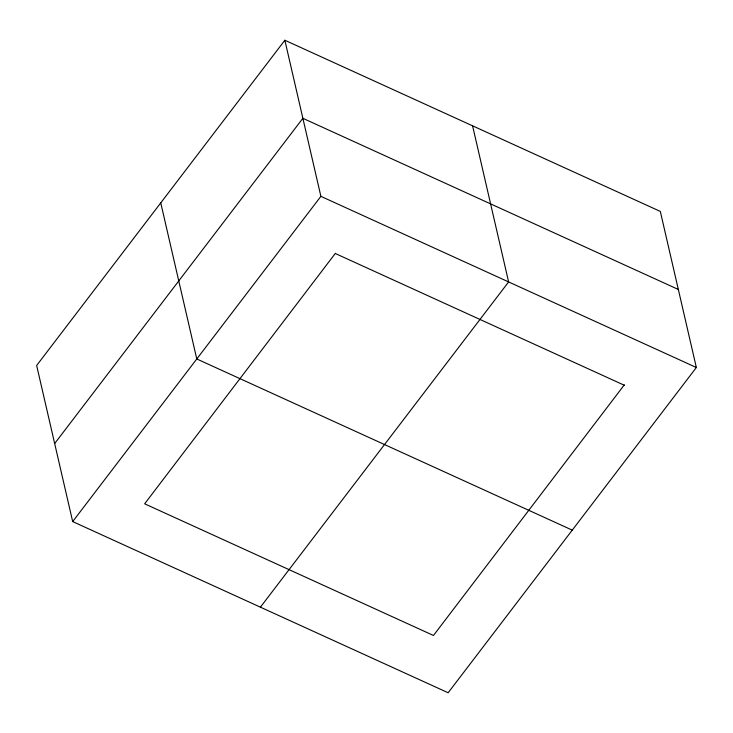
<?xml version="1.0" encoding="UTF-8"?>
<svg xmlns="http://www.w3.org/2000/svg" width="733" height="733" viewBox="0 0 733 733"><rect width="100%" height="100%" fill="white"/><g stroke="black" fill="none" stroke-linecap="round" stroke-linejoin="round"><path stroke-width="1.1" d="M284.853 40.242L36.65 365.492L72.686 521.584L448.147 692.758L696.35 367.508L660.314 211.416L284.853 40.242L320.889 196.343L72.686 521.584M54.673 443.538L302.866 118.297L678.327 289.462M624.296 384.88L433.469 635.474L144.648 503.809L335.476 253.206M260.417 607.171L508.62 281.921L472.583 125.829M320.889 196.343L696.35 367.508M335.567 253.618L624.388 385.283M572.253 530.133L196.783 358.968L160.747 202.867"/></g></svg>
